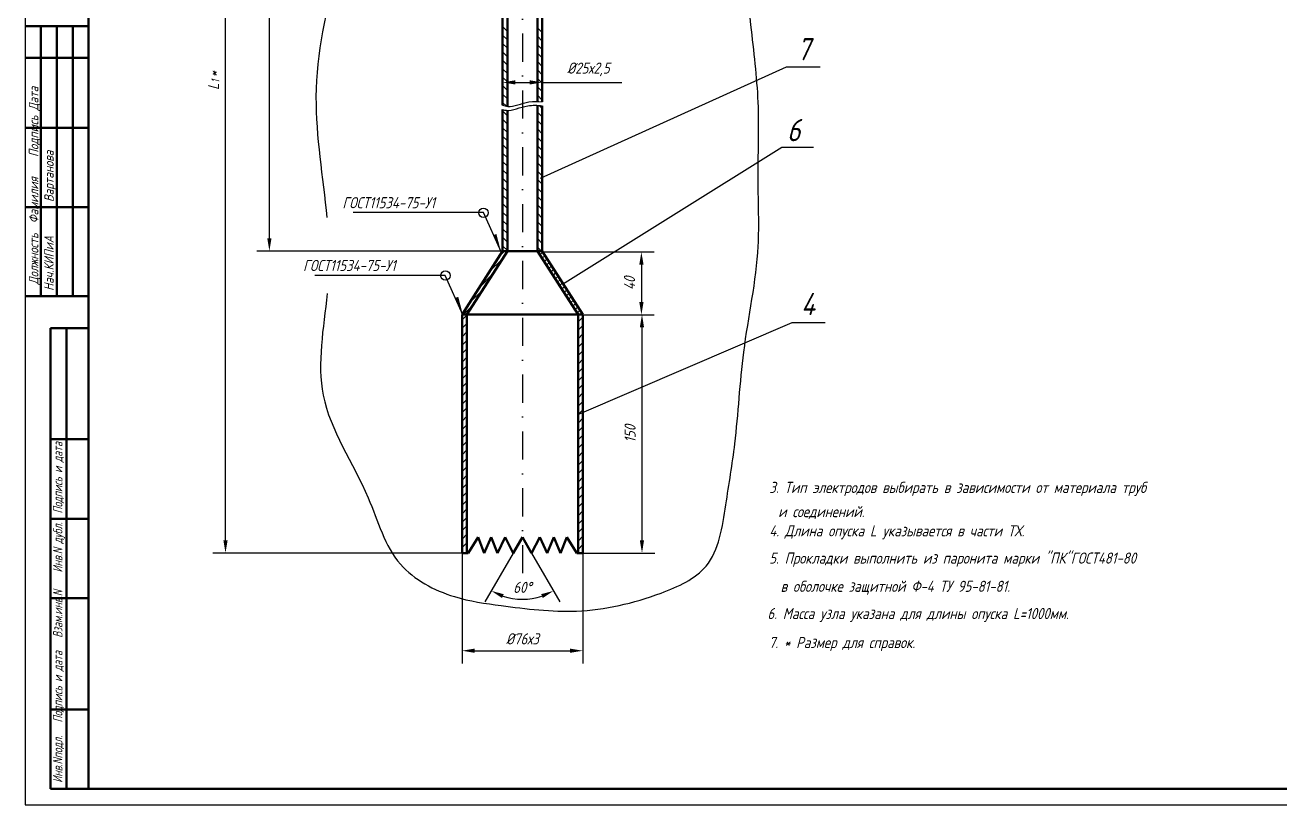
# Model space of a CAD drawing. Header units: inches. Extents: x 5611 to 9158, y -1675 to 1870.
# Drawn here: x 5611.2 to 6006.2, y 1394.2 to 1639.5 of the extents above; entities that cross this region are included whole.
import ezdxf

# ---------------------------------------------------------------- set-up
doc = ezdxf.new("R2010")
doc.units = ezdxf.units.IN
doc.header["$LTSCALE"] = 0.7
doc.header["$MEASUREMENT"] = 0
doc.linetypes.add('DASHDOT', pattern=[25.4, 12.7, -6.35, 0, -6.35])
doc.styles.get("Standard").update_dxf_attribs({"font": 'romand.shx', "width": 0.8, "oblique": 15, "height": 3.5})
doc.dimstyles.get("Standard").update_dxf_attribs({"dimtxt": 3.5, "dimasz": 4, "dimexe": 4, "dimexo": 0, "dimgap": 2, "dimtad": 1, "dimdec": 0, "dimdsep": 46, "dimtxsty": 'Standard', "dimcen": 0.09, "dimadec": 0, "dimazin": 0, "dimtfac": 1, "dimtdec": 0, "dimtmove": 0, "dimatfit": 3, "dimfxl": 0, "dimtolj": 1, "dimtzin": 0, "dimlwd": 25, "dimlwe": 25, "dimarcsym": 0})

# ---------------------------------------------------------------- blocks, each defined once
blk = doc.blocks.new('*D427')
at = {"color": 0, "linetype": 'Continuous', "lineweight": 25}
for p, q in [((5774.46, 1568.14), (5809.22, 1568.14)), ((5805.22, 1564.14), (5805.22, 1552.39)), ((5786.64, 1548.39), (5809.22, 1548.39))]:
    blk.add_line(p, q, dxfattribs=at)
for points in [[(5804.55, 1564.14), (5805.89, 1564.14), (5805.22, 1568.14)], [(5804.55, 1552.39), (5805.89, 1552.39), (5805.22, 1548.39)]]:
    blk.add_solid(points, dxfattribs=at)
at = {"layer": 'DEFPOINTS', "color": 0, "linetype": 'Continuous', "lineweight": 25}
for p in [(5774.46, 1568.14), (5786.64, 1548.39), (5805.22, 1548.39)]:
    blk.add_point(p, dxfattribs=at)
at = {"color": 0, "linetype": 'Continuous', "lineweight": 25, "insert": (5801.47, 1558.26), "char_height": 3.5, "attachment_point": 5, "rotation": 90}
blk.add_mtext('\\A1;40', dxfattribs=at)
blk = doc.blocks.new('*D460')
at = {"color": 0, "lineweight": 25}
for p, q in [((5761.51, 1614.33), (5761.51, 1625.49)), ((5774.01, 1615.38), (5774.01, 1625.49)), ((5765.51, 1621.49), (5770.01, 1621.49)), ((5774.01, 1621.49), (5799.08, 1621.49))]:
    blk.add_line(p, q, dxfattribs=at)
for points in [[(5765.51, 1622.16), (5765.51, 1620.83), (5761.51, 1621.49)], [(5770.01, 1622.16), (5770.01, 1620.83), (5774.01, 1621.49)]]:
    blk.add_solid(points, dxfattribs=at)
at = {"layer": 'DEFPOINTS', "color": 0, "lineweight": 25}
for p in [(5774.01, 1621.49), (5761.51, 1614.33), (5774.01, 1615.38)]:
    blk.add_point(p, dxfattribs=at)
at = {"color": 0, "lineweight": 25, "insert": (5788.54, 1625.58), "char_height": 3.5, "attachment_point": 5}
blk.add_mtext('\\A1;%%C25х2,5', dxfattribs=at)
blk = doc.blocks.new('*D461')
at = {"color": 0, "lineweight": 25}
for p, q in [((5764.26, 1770.69), (5670.27, 1770.69)), ((5674.27, 1477.43), (5674.27, 1766.69)), ((5748.76, 1473.43), (5670.27, 1473.43))]:
    blk.add_line(p, q, dxfattribs=at)
for points in [[(5673.61, 1766.69), (5674.94, 1766.69), (5674.27, 1770.69)], [(5673.61, 1477.43), (5674.94, 1477.43), (5674.27, 1473.43)]]:
    blk.add_solid(points, dxfattribs=at)
at = {"layer": 'DEFPOINTS', "color": 0, "lineweight": 25}
for p in [(5674.27, 1770.69), (5764.26, 1770.69), (5748.76, 1473.43)]:
    blk.add_point(p, dxfattribs=at)
at = {"color": 0, "lineweight": 25, "insert": (5670.52, 1622.06), "char_height": 3.5, "attachment_point": 5, "rotation": 90}
blk.add_mtext('\\A1;L *', dxfattribs=at)
blk = doc.blocks.new('*D462')
at = {"color": 0, "lineweight": 25}
for p, q in [((5748.76, 1473.43), (5748.76, 1438.69)), ((5786.76, 1473.43), (5786.76, 1438.69)), ((5752.76, 1442.69), (5782.76, 1442.69))]:
    blk.add_line(p, q, dxfattribs=at)
for points in [[(5752.76, 1443.36), (5752.76, 1442.03), (5748.76, 1442.69)], [(5782.76, 1443.36), (5782.76, 1442.03), (5786.76, 1442.69)]]:
    blk.add_solid(points, dxfattribs=at)
at = {"layer": 'DEFPOINTS', "color": 0, "lineweight": 25}
for p in [(5748.76, 1473.43), (5786.76, 1473.43), (5786.76, 1442.69)]:
    blk.add_point(p, dxfattribs=at)
at = {"color": 0, "lineweight": 25, "insert": (5767.76, 1446.44), "char_height": 3.5, "attachment_point": 5}
blk.add_mtext('\\A1;%%C76х3', dxfattribs=at)
blk = doc.blocks.new('*D463')
at = {"color": 0, "lineweight": 25}
for p, q in [((5764.86, 1473.43), (5755.94, 1458.06)), ((5770.66, 1473.43), (5779.57, 1458.06))]:
    blk.add_line(p, q, dxfattribs=at)
blk.add_arc((5767.76, 1478.43), 19.55, 251.6303, 288.3697, dxfattribs=at)
for points in [[(5761.32, 1459.27), (5761.87, 1460.48), (5757.95, 1461.52)], [(5773.64, 1460.48), (5774.19, 1459.27), (5777.57, 1461.52)]]:
    blk.add_solid(points, dxfattribs=at)
at = {"layer": 'DEFPOINTS', "color": 0, "lineweight": 25}
for p in [(5767.76, 1478.43), (5767.76, 1478.43), (5764.86, 1473.43), (5770.66, 1473.43), (5764.35, 1459.18)]:
    blk.add_point(p, dxfattribs=at)
at = {"color": 0, "lineweight": 25, "insert": (5767.76, 1462.63), "char_height": 3.5, "attachment_point": 5}
blk.add_mtext('\\A1;60°', dxfattribs=at)

msp = doc.modelspace()

# ---------------------------------------------------------------- linework, layer by layer
for p, q in [((5611.18, 1814.2), (5611.18, 1394.2)), ((5761.03, 1568.14), (5755.47, 1580.53)), ((5749.02, 1548.39), (5743.46, 1560.78)), ((5611.18, 1394.2), (6205.18, 1394.2))]:
    msp.add_line(p, q)
at = {"lineweight": 50}
for p, q in [((5631.18, 1809.2), (5631.18, 1399.2)), ((5761.51, 1671.42), (5761.51, 1614.33)), ((5763.01, 1671.32), (5763.01, 1613.93)), ((5772.51, 1672.76), (5772.51, 1615.5)), ((5774.01, 1673.07), (5774.01, 1615.38)), ((5611.18, 1639.22), (5631.18, 1639.22)), ((5616.18, 1639.22), (5616.18, 1554.22)), ((5621.18, 1639.22), (5621.18, 1554.22)), ((5626.18, 1639.22), (5626.18, 1554.22)), ((5611.18, 1629.22), (5631.18, 1629.22)), ((5761.51, 1612.97), (5761.51, 1568.43)), ((5763.01, 1612.68), (5763.01, 1568.43)), ((5772.51, 1614.27), (5772.51, 1568.43)), ((5774.01, 1614.11), (5774.01, 1568.43)), ((5611.18, 1607.22), (5631.18, 1607.22)), ((5611.18, 1582.22), (5631.18, 1582.22)), ((5785.26, 1548.43), (5772.51, 1568.43)), ((5774.01, 1568.43), (5786.76, 1548.43)), ((5611.18, 1554.22), (5631.18, 1554.22)), ((5619.18, 1544.22), (5619.18, 1399.2)), ((5619.18, 1544.22), (5631.18, 1544.22)), ((5624.18, 1544.22), (5624.18, 1399.2)), ((5619.18, 1509.22), (5631.18, 1509.22)), ((5619.18, 1484.22), (5631.18, 1484.22)), ((5619.18, 1459.22), (5631.18, 1459.22)), ((5619.18, 1424.22), (5631.18, 1424.22)), ((5619.18, 1399.2), (6200.18, 1399.2))]:
    msp.add_line(p, q, dxfattribs=at)
at = {"linetype": 'DASHDOT', "lineweight": 25}
msp.add_line((5767.76, 1779.91), (5767.76, 1466.22), dxfattribs=at)
at = {"lineweight": 25}
for p, q in [((5688.09, 1572.43), (5688.09, 1717.19)), ((5763.01, 1637.54), (5761.51, 1639.04)), ((5763.01, 1634.89), (5761.51, 1636.39)), ((5774.01, 1637.15), (5772.51, 1638.65)), ((5774.01, 1634.49), (5772.51, 1635.99)), ((5763.01, 1632.24), (5761.51, 1633.74)), ((5774.01, 1631.84), (5772.51, 1633.34)), ((5763.01, 1629.58), (5761.51, 1631.08)), ((5763.01, 1626.93), (5761.51, 1628.43)), ((5774.01, 1629.19), (5772.51, 1630.69)), ((5774.01, 1626.54), (5772.51, 1628.04)), ((5763.01, 1624.28), (5761.51, 1625.78)), ((5774.01, 1623.89), (5772.51, 1625.39)), ((5773.43, 1591.41), (5850.9, 1626.43)), ((5850.9, 1626.43), (5861.54, 1626.43)), ((5763.01, 1621.63), (5761.51, 1623.13)), ((5763.01, 1618.98), (5761.51, 1620.48)), ((5774.01, 1621.24), (5772.51, 1622.74)), ((5774.01, 1618.58), (5772.51, 1620.08)), ((5763.01, 1616.33), (5761.51, 1617.83)), ((5774.01, 1615.93), (5772.51, 1617.43)), ((5762.71, 1613.97), (5761.51, 1615.17)), ((5763.01, 1611.02), (5761.51, 1612.52)), ((5774.01, 1610.63), (5772.51, 1612.13)), ((5774.01, 1613.28), (5773.07, 1614.22)), ((5763.01, 1608.37), (5761.51, 1609.87)), ((5774.01, 1607.98), (5772.51, 1609.48)), ((5763.01, 1605.72), (5761.51, 1607.22)), ((5763.01, 1603.07), (5761.51, 1604.57)), ((5774.01, 1605.33), (5772.51, 1606.83)), ((5774.01, 1602.67), (5772.51, 1604.17)), ((5763.01, 1600.42), (5761.51, 1601.92)), ((5774.01, 1600.02), (5772.51, 1601.52)), ((5780.4, 1558.02), (5849.44, 1601.15)), ((5849.44, 1601.15), (5859.44, 1601.15)), ((5763.01, 1597.76), (5761.51, 1599.26)), ((5763.01, 1595.11), (5761.51, 1596.61)), ((5774.01, 1597.37), (5772.51, 1598.87)), ((5774.01, 1594.72), (5772.51, 1596.22)), ((5763.01, 1592.46), (5761.51, 1593.96)), ((5774.01, 1592.07), (5772.51, 1593.57)), ((5763.01, 1589.81), (5761.51, 1591.31)), ((5763.01, 1587.16), (5761.51, 1588.66)), ((5774.01, 1589.42), (5772.51, 1590.92)), ((5774.01, 1586.76), (5772.51, 1588.26)), ((5763.01, 1584.51), (5761.51, 1586.01)), ((5774.01, 1584.11), (5772.51, 1585.61)), ((5755.47, 1580.53), (5714.45, 1580.53)), ((5763.01, 1581.85), (5761.51, 1583.35)), ((5763.01, 1579.2), (5761.51, 1580.7)), ((5774.01, 1581.46), (5772.51, 1582.96)), ((5774.01, 1578.81), (5772.51, 1580.31)), ((5763.01, 1576.55), (5761.51, 1578.05)), ((5774.01, 1576.16), (5772.51, 1577.66)), ((5763.01, 1573.9), (5761.51, 1575.4)), ((5763.01, 1571.25), (5761.51, 1572.75)), ((5774.01, 1573.51), (5772.51, 1575.01)), ((5763.01, 1568.6), (5761.51, 1570.1)), ((5774.01, 1570.85), (5772.51, 1572.35)), ((5773.78, 1568.43), (5772.51, 1569.7)), ((5761.51, 1568.43), (5684.09, 1568.43)), ((5761.51, 1568.43), (5774.01, 1568.43)), ((5761.51, 1568.43), (5774.01, 1568.43)), ((5743.46, 1560.78), (5702.45, 1560.78)), ((5748.76, 1546.77), (5750.26, 1548.27)), ((5748.76, 1544.12), (5750.26, 1545.62)), ((5786.76, 1548.43), (5785.26, 1548.43)), ((5785.26, 1546.15), (5786.76, 1547.65)), ((5785.26, 1543.5), (5786.76, 1545)), ((5785.71, 1517.21), (5852.69, 1545.9)), ((5852.69, 1545.9), (5863.06, 1545.9)), ((5748.76, 1541.47), (5750.26, 1542.97)), ((5785.26, 1540.85), (5786.76, 1542.35)), ((5748.76, 1538.82), (5750.26, 1540.32)), ((5748.76, 1536.17), (5750.26, 1537.67)), ((5785.26, 1538.2), (5786.76, 1539.7)), ((5785.26, 1535.54), (5786.76, 1537.04)), ((5748.76, 1533.52), (5750.26, 1535.02)), ((5785.26, 1532.89), (5786.76, 1534.39)), ((5748.76, 1530.86), (5750.26, 1532.36)), ((5748.76, 1528.21), (5750.26, 1529.71)), ((5785.26, 1530.24), (5786.76, 1531.74)), ((5785.26, 1527.59), (5786.76, 1529.09)), ((5748.76, 1525.56), (5750.26, 1527.06)), ((5785.26, 1524.94), (5786.76, 1526.44)), ((5748.76, 1522.91), (5750.26, 1524.41)), ((5748.76, 1520.26), (5750.26, 1521.76)), ((5785.26, 1522.29), (5786.76, 1523.79)), ((5785.26, 1519.63), (5786.76, 1521.13)), ((5748.76, 1517.61), (5750.26, 1519.11)), ((5785.26, 1516.98), (5786.76, 1518.48)), ((5748.76, 1514.95), (5750.26, 1516.45)), ((5748.76, 1512.3), (5750.26, 1513.8)), ((5785.26, 1514.33), (5786.76, 1515.83)), ((5785.26, 1511.68), (5786.76, 1513.18)), ((5748.76, 1509.65), (5750.26, 1511.15)), ((5785.26, 1509.03), (5786.76, 1510.53)), ((5748.76, 1507), (5750.26, 1508.5)), ((5748.76, 1504.35), (5750.26, 1505.85)), ((5785.26, 1506.38), (5786.76, 1507.88)), ((5748.76, 1501.7), (5750.26, 1503.2)), ((5785.26, 1503.72), (5786.76, 1505.22)), ((5785.26, 1501.07), (5786.76, 1502.57)), ((5748.76, 1499.04), (5750.26, 1500.54)), ((5748.76, 1496.39), (5750.26, 1497.89)), ((5785.26, 1498.42), (5786.76, 1499.92)), ((5748.76, 1493.74), (5750.26, 1495.24)), ((5785.26, 1495.77), (5786.76, 1497.27)), ((5785.26, 1493.12), (5786.76, 1494.62)), ((5748.76, 1491.09), (5750.26, 1492.59)), ((5748.76, 1488.44), (5750.26, 1489.94)), ((5785.26, 1490.47), (5786.76, 1491.97)), ((5748.76, 1485.79), (5750.26, 1487.29)), ((5785.26, 1487.82), (5786.76, 1489.32)), ((5785.26, 1485.16), (5786.76, 1486.66)), ((5748.76, 1483.13), (5750.26, 1484.63)), ((5748.76, 1480.48), (5750.26, 1481.98)), ((5785.26, 1482.51), (5786.76, 1484.01)), ((5748.76, 1477.83), (5750.26, 1479.33)), ((5785.26, 1479.86), (5786.76, 1481.36)), ((5785.26, 1477.21), (5786.76, 1478.71)), ((5748.76, 1475.18), (5750.26, 1476.68)), ((5785.26, 1474.56), (5786.76, 1476.06))]:
    msp.add_line(p, q, dxfattribs=at)
at = {"color": 0, "linetype": 'Continuous', "lineweight": 50}
for p, q in [((5761.51, 1568.43), (5748.76, 1548.43)), ((5763.01, 1568.43), (5750.26, 1548.43)), ((5761.51, 1568.43), (5774.01, 1568.43)), ((5748.76, 1548.43), (5748.76, 1473.43)), ((5748.76, 1548.43), (5786.76, 1548.43)), ((5750.26, 1548.43), (5750.26, 1473.43)), ((5785.26, 1548.43), (5785.26, 1473.43)), ((5786.76, 1548.43), (5786.76, 1473.43)), ((5753.78, 1478.44), (5750.66, 1473.43)), ((5755.75, 1473.43), (5753.78, 1478.44)), ((5757.89, 1478.43), (5755.75, 1473.43)), ((5759.94, 1473.42), (5757.89, 1478.43)), ((5762.32, 1478.42), (5759.94, 1473.42)), ((5764.86, 1473.43), (5762.32, 1478.42)), ((5767.76, 1478.43), (5764.86, 1473.43)), ((5767.76, 1478.43), (5770.66, 1473.43)), ((5770.66, 1473.43), (5773.19, 1478.42)), ((5773.19, 1478.42), (5775.57, 1473.42)), ((5775.57, 1473.42), (5777.62, 1478.43)), ((5777.62, 1478.43), (5779.76, 1473.43)), ((5779.76, 1473.43), (5781.74, 1478.44)), ((5781.74, 1478.44), (5784.86, 1473.43)), ((5748.76, 1473.43), (5750.66, 1473.43)), ((5759.95, 1473.43), (5759.94, 1473.43)), ((5775.57, 1473.43), (5775.57, 1473.43)), ((5786.76, 1473.43), (5784.86, 1473.43))]:
    msp.add_line(p, q, dxfattribs=at)
at = {"color": 0, "linetype": 'Continuous', "lineweight": 25}
for p, q in [((5757.33, 1561.89), (5761.47, 1566.03)), ((5760.44, 1566.77), (5762.11, 1568.43)), ((5772.59, 1568.3), (5772.72, 1568.43)), ((5773.28, 1567.22), (5774.19, 1568.14)), ((5773.96, 1566.14), (5774.88, 1567.06)), ((5774.65, 1565.06), (5775.57, 1565.98)), ((5775.34, 1563.99), (5776.26, 1564.9)), ((5754.23, 1557.01), (5758.36, 1561.15)), ((5776.03, 1562.91), (5776.95, 1563.82)), ((5776.72, 1561.83), (5777.63, 1562.74)), ((5777.41, 1560.75), (5778.32, 1561.66)), ((5778.09, 1559.67), (5779.01, 1560.58)), ((5778.78, 1558.59), (5779.7, 1559.5)), ((5779.47, 1557.51), (5780.39, 1558.42)), ((5780.16, 1556.43), (5781.07, 1557.34)), ((5751.12, 1552.14), (5755.25, 1556.27)), ((5780.85, 1555.35), (5781.76, 1556.26)), ((5781.48, 1554.21), (5782.45, 1555.19)), ((5782.22, 1553.19), (5783.14, 1554.11)), ((5782.91, 1552.11), (5783.83, 1553.03)), ((5749.18, 1548.43), (5752.15, 1551.4)), ((5783.61, 1551.04), (5784.52, 1551.95)), ((5784.29, 1549.96), (5785.21, 1550.88)), ((5784.98, 1548.87), (5785.9, 1549.79)), ((5786.3, 1548.43), (5786.58, 1548.71)), ((5805.4, 1544.43), (5805.4, 1477.43)), ((5786.76, 1473.43), (5809.4, 1473.43))]:
    msp.add_line(p, q, dxfattribs=at)
for points in [[(5761.03, 1568.14, 0, 0.984, 0), (5759.1, 1573.61, 0.984, 0.984, 0)], [(5749.02, 1548.39, 0, 0.984, 0), (5747.09, 1553.87, 0.984, 0.984, 0)]]:
    msp.add_lwpolyline(points, format="xyseb")
for centre in [(5755.5, 1580.47), (5743.49, 1560.73)]:
    msp.add_circle(centre, 1.48)
at = {"lineweight": 25}
for points, knots in [([(5709.51, 1657.89), (5705.9, 1644.26), (5700.11, 1618.08), (5704.99, 1591.74), (5706.17, 1578.94)], [10.734883, 10.734883, 10.734883, 10.734883, 52.363062, 90.687295, 90.687295, 90.687295, 90.687295]), ([(5706.26, 1555.08), (5705.17, 1544.13), (5700.66, 1521.17), (5719.18, 1495.32), (5726.15, 1468.96), (5744.72, 1459.14), (5763.89, 1456.45), (5786.12, 1453.77), (5807.88, 1458.79), (5828.84, 1468.28), (5831.73, 1488.73), (5835.44, 1510.73), (5836.76, 1538.33), (5842.89, 1565.51), (5841.62, 1591.86), (5842.71, 1615.27), (5839.84, 1636.91), (5838.53, 1652.08), (5838.62, 1657.89)], [114.26847, 114.26847, 114.26847, 114.26847, 146.434303, 181.642666, 204.918315, 224.715235, 239.699045, 263.529101, 290.723109, 307.220545, 327.434206, 346.872428, 375.857611, 409.535043, 429.897434, 454.784805, 479.211681, 496.978941, 496.978941, 496.978941, 496.978941]), ([(5761.51, 1614.33), (5762.05, 1614.13), (5764.34, 1613.4), (5768.95, 1615.64), (5772.63, 1615.55), (5774.01, 1615.38)], [24.04626, 24.04626, 24.04626, 24.04626, 28.057536, 41.748606, 50.035088, 50.035088, 50.035088, 50.035088]), ([(5761.51, 1612.97), (5761.91, 1612.84), (5764.11, 1612.27), (5768.69, 1614.49), (5772.5, 1614.32), (5774.01, 1614.11)], [25.053038, 25.053038, 25.053038, 25.053038, 28.057536, 41.748606, 50.853171, 50.853171, 50.853171, 50.853171])]:
    msp.add_open_spline(points, degree=3, knots=knots, dxfattribs=at)
msp.add_solid([(5687.42, 1572.43), (5688.75, 1572.43), (5688.09, 1568.43)], dxfattribs=at)
at = {"color": 0, "linetype": 'Continuous', "lineweight": 25}
for points in [[(5804.73, 1544.43), (5806.06, 1544.43), (5805.4, 1548.43)], [(5804.73, 1477.43), (5806.06, 1477.43), (5805.4, 1473.43)]]:
    msp.add_solid(points, dxfattribs=at)

# ---------------------------------------------------------------- texts
at = {"lineweight": 30, "char_height": 7, "width": 31.6939, "attachment_point": 1}
for s, insert in [('7', (5854.17, 1635.44)), ('6', (5851.02, 1609.98)), ('4', (5855.45, 1555.26))]:
    msp.add_mtext(s, dxfattribs=dict(at, insert=insert))
at = {"lineweight": 25, "attachment_point": 1, "rotation": 90}
for s, insert, char_height, width in [('Должность  Фамилия    Подпись Дата', (5612.37, 1557.87), 3, 85.2134), ('1', (5669.82, 1621.3), 2.5, 6.8245), ('Вартанова', (5617.2, 1583.86), 3, 62.2383), ('Нач.КИПиА', (5617.2, 1555.89), 3, 66.6475), ('{\\W0.7; Инв.Nподл.   Подпись и дата   Взам.инв.N    Инв.N дубл.  Подпись и дата}', (5619.94, 1399.74), 3, 144.2887)]:
    msp.add_mtext(s, dxfattribs=dict(at, insert=insert, char_height=char_height, width=width))
at = {"lineweight": 25, "char_height": 3.5, "attachment_point": 1}
for s, insert, width in [('ГОСТ11534-75-У1', (5711.08, 1585.39), 38.8137), ('ГОСТ11534-75-У1', (5698.7, 1565.64), 38.8137), ('3. Тип электродов выбирать в зависимости от материала труб', (5845.48, 1495.82), 180.6248), ('   и соединений.', (5842.7, 1488.2), 184.4813), ('4. Длина опуска L указывается в части ТХ.', (5845.48, 1482.18), 180.6248), ('5. Прокладки выполнить из паронита марки "ПК"ГОСТ481-80 ', (5845.48, 1473.59), 180.6248), ('  в оболочке защитной Ф-4 ТУ 95-81-81.', (5845.34, 1464.71), 184.4813), ('6. Масса узла указана для длины опуска L=1000мм.', (5844.9, 1456.15), 184.4813), ('7. * Размер для справок.', (5845.34, 1447.02), 184.4813)]:
    msp.add_mtext(s, dxfattribs=dict(at, insert=insert, width=width))
at = {"color": 0, "linetype": 'Continuous', "lineweight": 25, "insert": (5801.65, 1510.93), "char_height": 3.5, "attachment_point": 5, "rotation": 90}
msp.add_mtext('150', dxfattribs=at)

# ---------------------------------------------------------------- dimensions: what is measured, and where the dimension line sits
at = {"lineweight": 25}
dim = msp.add_linear_dim(base=(5674.27, 1770.69), p1=(5748.76, 1473.43), p2=(5764.26, 1770.69), angle=90, text='L *', dimstyle='Standard', dxfattribs=at)
dim.commit()
dim.dimension.update_dxf_attribs({"geometry": '*D461', "text_midpoint": (5670.52, 1622.06)})
for base, p1, p2, text, picture, middle in [((5774.01, 1621.49), (5761.51, 1614.33), (5774.01, 1615.38), '%%C25х2,5', '*D460', (5788.54, 1625.58)), ((5786.76, 1442.69), (5748.76, 1473.43), (5786.76, 1473.43), '%%C76х3', '*D462', (5767.76, 1446.44))]:
    dim = msp.add_linear_dim(base=base, p1=p1, p2=p2, text=text, dimstyle='Standard', dxfattribs=at)
    dim.commit()
    dim.dimension.update_dxf_attribs({"geometry": picture, "text_midpoint": middle})
at = {"color": 0, "linetype": 'Continuous', "lineweight": 25}
dim = msp.add_linear_dim(base=(5805.22, 1548.39), p1=(5774.46, 1568.14), p2=(5786.64, 1548.39), angle=90, text='40', dimstyle='Standard', override={"dimscale": 1}, dxfattribs=at)
dim.commit()
dim.dimension.update_dxf_attribs({"geometry": '*D427', "text_midpoint": (5801.47, 1558.26)})
at = {"lineweight": 25}
dim = msp.add_angular_dim_2l(base=(5764.35, 1459.18), line1=((5767.76, 1478.43), (5770.66, 1473.43)), line2=((5767.76, 1478.43), (5764.86, 1473.43)), dimstyle='Standard', dxfattribs=at)
dim.commit()
dim.dimension.update_dxf_attribs({"geometry": '*D463', "text_midpoint": (5767.76, 1462.63)})

doc.saveas('drawing.dxf')
